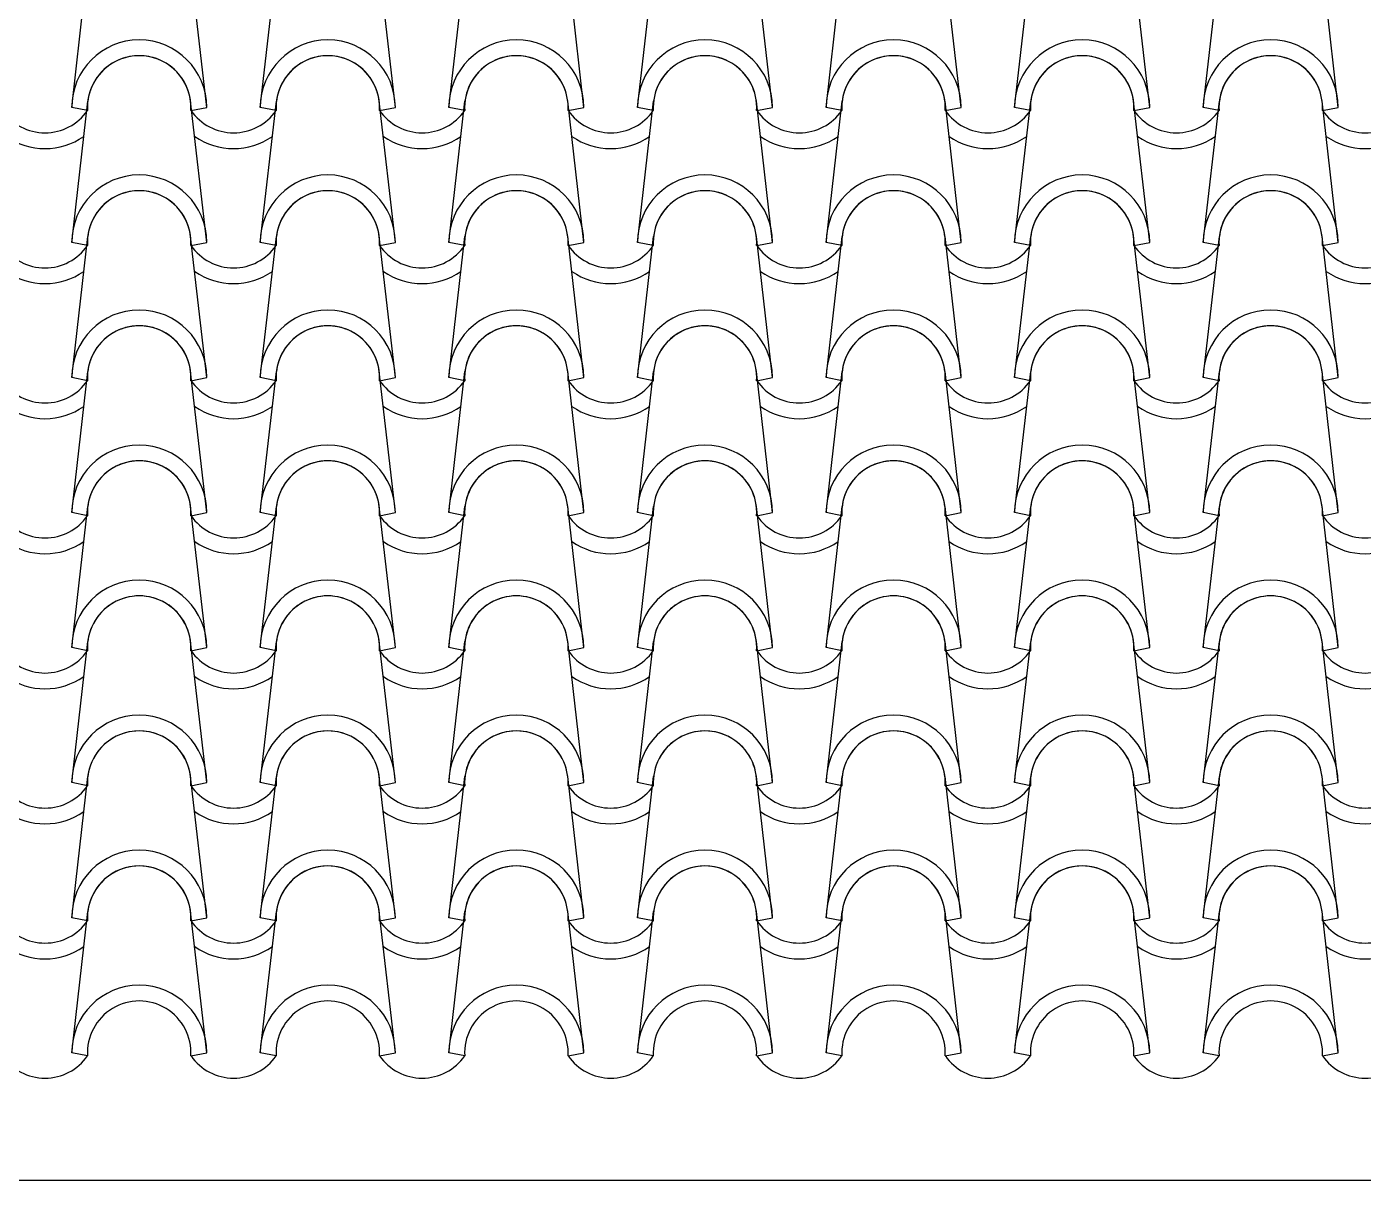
# Model space of a CAD drawing. Header units: millimetres. Extents: x -255 to 41745, y 236 to 29936.
# Drawn here: x 9536 to 10773, y 24931 to 25998 of the extents above; entities that cross this region are included whole.
import ezdxf

# ---------------------------------------------------------------- set-up
doc = ezdxf.new("R2010")
doc.units = ezdxf.units.MM
doc.layers.add('1', color=1, linetype='Continuous')
doc.layers.add('CALIDADES', color=7, linetype='Continuous')

msp = doc.modelspace()

# ---------------------------------------------------------------- linework, layer by layer
at = {"layer": '1'}
for p, q in [((9577.4, 25923.6), (9591.7, 26048.8)), ((9702.4, 25923.6), (9687.5, 26054.3)), ((9751.9, 25923.6), (9766.8, 26054.3)), ((9876.9, 25923.6), (9862, 26054.3)), ((9926.4, 25923.6), (9941.3, 26054.3)), ((10051.4, 25923.6), (10036.5, 26054.3)), ((10100.9, 25923.6), (10115.9, 26054.3)), ((10225.9, 25923.6), (10211, 26054.3)), ((10275.4, 25923.6), (10290.4, 26054.3)), ((10400.4, 25923.6), (10385.5, 26054.3)), ((10449.9, 25923.6), (10464.9, 26054.3)), ((10574.9, 25923.6), (10560, 26054.3)), ((10624.4, 25923.6), (10639.4, 26054.3)), ((10749.4, 25923.6), (10734.5, 26054.3)), ((9577.4, 25798.6), (9592.3, 25929.3)), ((9592.1, 25920.7), (9577.4, 25923.6)), ((9592.1, 25920.7), (9577.4, 25923.6)), ((9702.4, 25798.6), (9687.5, 25929.3)), ((9687.7, 25920.7), (9702.4, 25923.6)), ((9687.7, 25920.7), (9702.4, 25923.6)), ((9751.9, 25798.6), (9766.8, 25929.3)), ((9766.6, 25920.7), (9751.9, 25923.6)), ((9766.6, 25920.7), (9751.9, 25923.6)), ((9876.9, 25798.6), (9862, 25929.3)), ((9862.2, 25920.7), (9876.9, 25923.6)), ((9862.2, 25920.7), (9876.9, 25923.6)), ((9926.4, 25798.6), (9941.3, 25929.3)), ((9941.1, 25920.7), (9926.4, 25923.6)), ((9941.1, 25920.7), (9926.4, 25923.6)), ((10051.4, 25798.6), (10036.5, 25929.3)), ((10036.7, 25920.7), (10051.4, 25923.6)), ((10036.7, 25920.7), (10051.4, 25923.6)), ((10100.9, 25798.6), (10115.9, 25929.3)), ((10115.6, 25920.7), (10100.9, 25923.6)), ((10115.6, 25920.7), (10100.9, 25923.6)), ((10225.9, 25798.6), (10211, 25929.3)), ((10211.3, 25920.7), (10225.9, 25923.6)), ((10211.3, 25920.7), (10225.9, 25923.6)), ((10275.4, 25798.6), (10290.4, 25929.3)), ((10290.1, 25920.7), (10275.4, 25923.6)), ((10290.1, 25920.7), (10275.4, 25923.6)), ((10400.4, 25798.6), (10385.5, 25929.3)), ((10385.8, 25920.7), (10400.4, 25923.6)), ((10385.8, 25920.7), (10400.4, 25923.6)), ((10449.9, 25798.6), (10464.9, 25929.3)), ((10464.6, 25920.7), (10449.9, 25923.6)), ((10464.6, 25920.7), (10449.9, 25923.6)), ((10574.9, 25798.6), (10560, 25929.3)), ((10560.3, 25920.7), (10574.9, 25923.6)), ((10560.3, 25920.7), (10574.9, 25923.6)), ((10624.4, 25798.6), (10639.4, 25929.3)), ((10639.1, 25920.7), (10624.4, 25923.6)), ((10639.1, 25920.7), (10624.4, 25923.6)), ((10749.4, 25798.6), (10734.5, 25929.3)), ((10734.8, 25920.7), (10749.4, 25923.6)), ((10734.8, 25920.7), (10749.4, 25923.6)), ((9577.4, 25673.6), (9592.3, 25804.3)), ((9592.1, 25795.7), (9577.4, 25798.6)), ((9592.1, 25795.7), (9577.4, 25798.6)), ((9702.4, 25673.6), (9687.5, 25804.3)), ((9687.7, 25795.7), (9702.4, 25798.6)), ((9687.7, 25795.7), (9702.4, 25798.6)), ((9751.9, 25673.6), (9766.8, 25804.3)), ((9766.6, 25795.7), (9751.9, 25798.6)), ((9766.6, 25795.7), (9751.9, 25798.6)), ((9876.9, 25673.6), (9862, 25804.3)), ((9862.2, 25795.7), (9876.9, 25798.6)), ((9862.2, 25795.7), (9876.9, 25798.6)), ((9926.4, 25673.6), (9941.3, 25804.3)), ((9941.1, 25795.7), (9926.4, 25798.6)), ((9941.1, 25795.7), (9926.4, 25798.6)), ((10051.4, 25673.6), (10036.5, 25804.3)), ((10036.7, 25795.7), (10051.4, 25798.6)), ((10036.7, 25795.7), (10051.4, 25798.6)), ((10100.9, 25673.6), (10115.9, 25804.3)), ((10115.6, 25795.7), (10100.9, 25798.6)), ((10115.6, 25795.7), (10100.9, 25798.6)), ((10225.9, 25673.6), (10211, 25804.3)), ((10211.3, 25795.7), (10225.9, 25798.6)), ((10211.3, 25795.7), (10225.9, 25798.6)), ((10275.4, 25673.6), (10290.4, 25804.3)), ((10290.1, 25795.7), (10275.4, 25798.6)), ((10290.1, 25795.7), (10275.4, 25798.6)), ((10400.4, 25673.6), (10385.5, 25804.3)), ((10385.8, 25795.7), (10400.4, 25798.6)), ((10385.8, 25795.7), (10400.4, 25798.6)), ((10449.9, 25673.6), (10464.9, 25804.3)), ((10464.6, 25795.7), (10449.9, 25798.6)), ((10464.6, 25795.7), (10449.9, 25798.6)), ((10574.9, 25673.6), (10560, 25804.3)), ((10560.3, 25795.7), (10574.9, 25798.6)), ((10560.3, 25795.7), (10574.9, 25798.6)), ((10624.4, 25673.6), (10639.4, 25804.3)), ((10639.1, 25795.7), (10624.4, 25798.6)), ((10639.1, 25795.7), (10624.4, 25798.6)), ((10749.4, 25673.6), (10734.5, 25804.3)), ((10734.8, 25795.7), (10749.4, 25798.6)), ((10734.8, 25795.7), (10749.4, 25798.6)), ((9577.4, 25548.6), (9592.3, 25679.3)), ((9702.4, 25548.6), (9687.5, 25679.3)), ((9751.9, 25548.6), (9766.8, 25679.3)), ((9876.9, 25548.6), (9862, 25679.3)), ((9926.4, 25548.6), (9941.3, 25679.3)), ((10051.4, 25548.6), (10036.5, 25679.3)), ((10100.9, 25548.6), (10115.9, 25679.3)), ((10225.9, 25548.6), (10211, 25679.3)), ((10275.4, 25548.6), (10290.4, 25679.3)), ((10400.4, 25548.6), (10385.5, 25679.3)), ((10449.9, 25548.6), (10464.9, 25679.3)), ((10574.9, 25548.6), (10560, 25679.3)), ((10624.4, 25548.6), (10639.4, 25679.3)), ((10749.4, 25548.6), (10734.5, 25679.3)), ((9592.1, 25670.7), (9577.4, 25673.6)), ((9592.1, 25670.7), (9577.4, 25673.6)), ((9687.7, 25670.7), (9702.4, 25673.6)), ((9687.7, 25670.7), (9702.4, 25673.6)), ((9766.6, 25670.7), (9751.9, 25673.6)), ((9766.6, 25670.7), (9751.9, 25673.6)), ((9862.2, 25670.7), (9876.9, 25673.6)), ((9862.2, 25670.7), (9876.9, 25673.6)), ((9941.1, 25670.7), (9926.4, 25673.6)), ((9941.1, 25670.7), (9926.4, 25673.6)), ((10036.7, 25670.7), (10051.4, 25673.6)), ((10036.7, 25670.7), (10051.4, 25673.6)), ((10115.6, 25670.7), (10100.9, 25673.6)), ((10115.6, 25670.7), (10100.9, 25673.6)), ((10211.3, 25670.7), (10225.9, 25673.6)), ((10211.3, 25670.7), (10225.9, 25673.6)), ((10290.1, 25670.7), (10275.4, 25673.6)), ((10290.1, 25670.7), (10275.4, 25673.6)), ((10385.8, 25670.7), (10400.4, 25673.6)), ((10385.8, 25670.7), (10400.4, 25673.6)), ((10464.6, 25670.7), (10449.9, 25673.6)), ((10464.6, 25670.7), (10449.9, 25673.6)), ((10560.3, 25670.7), (10574.9, 25673.6)), ((10560.3, 25670.7), (10574.9, 25673.6)), ((10639.1, 25670.7), (10624.4, 25673.6)), ((10639.1, 25670.7), (10624.4, 25673.6)), ((10734.8, 25670.7), (10749.4, 25673.6)), ((10734.8, 25670.7), (10749.4, 25673.6)), ((9577.4, 25423.6), (9592.3, 25554.3)), ((9702.4, 25423.6), (9687.5, 25554.3)), ((9751.9, 25423.6), (9766.8, 25554.3)), ((9876.9, 25423.6), (9862, 25554.3)), ((9926.4, 25423.6), (9941.3, 25554.3)), ((10051.4, 25423.6), (10036.5, 25554.3)), ((10100.9, 25423.6), (10115.9, 25554.3)), ((10225.9, 25423.6), (10211, 25554.3)), ((10275.4, 25423.6), (10290.4, 25554.3)), ((10400.4, 25423.6), (10385.5, 25554.3)), ((10449.9, 25423.6), (10464.9, 25554.3)), ((10574.9, 25423.6), (10560, 25554.3)), ((10624.4, 25423.6), (10639.4, 25554.3)), ((10749.4, 25423.6), (10734.5, 25554.3)), ((9592.1, 25545.7), (9577.4, 25548.6)), ((9592.1, 25545.7), (9577.4, 25548.6)), ((9687.7, 25545.7), (9702.4, 25548.6)), ((9687.7, 25545.7), (9702.4, 25548.6)), ((9766.6, 25545.7), (9751.9, 25548.6)), ((9766.6, 25545.7), (9751.9, 25548.6)), ((9862.2, 25545.7), (9876.9, 25548.6)), ((9862.2, 25545.7), (9876.9, 25548.6)), ((9941.1, 25545.7), (9926.4, 25548.6)), ((9941.1, 25545.7), (9926.4, 25548.6)), ((10036.7, 25545.7), (10051.4, 25548.6)), ((10036.7, 25545.7), (10051.4, 25548.6)), ((10115.6, 25545.7), (10100.9, 25548.6)), ((10115.6, 25545.7), (10100.9, 25548.6)), ((10211.3, 25545.7), (10225.9, 25548.6)), ((10211.3, 25545.7), (10225.9, 25548.6)), ((10290.1, 25545.7), (10275.4, 25548.6)), ((10290.1, 25545.7), (10275.4, 25548.6)), ((10385.8, 25545.7), (10400.4, 25548.6)), ((10385.8, 25545.7), (10400.4, 25548.6)), ((10464.6, 25545.7), (10449.9, 25548.6)), ((10464.6, 25545.7), (10449.9, 25548.6)), ((10560.3, 25545.7), (10574.9, 25548.6)), ((10560.3, 25545.7), (10574.9, 25548.6)), ((10639.1, 25545.7), (10624.4, 25548.6)), ((10639.1, 25545.7), (10624.4, 25548.6)), ((10734.8, 25545.7), (10749.4, 25548.6)), ((10734.8, 25545.7), (10749.4, 25548.6)), ((9577.4, 25298.6), (9592.3, 25429.3)), ((9702.4, 25298.6), (9687.5, 25429.3)), ((9751.9, 25298.6), (9766.8, 25429.3)), ((9876.9, 25298.6), (9862, 25429.3)), ((9926.4, 25298.6), (9941.3, 25429.3)), ((10051.4, 25298.6), (10036.5, 25429.3)), ((10100.9, 25298.6), (10115.9, 25429.3)), ((10225.9, 25298.6), (10211, 25429.3)), ((10275.4, 25298.6), (10290.4, 25429.3)), ((10400.4, 25298.6), (10385.5, 25429.3)), ((10449.9, 25298.6), (10464.9, 25429.3)), ((10574.9, 25298.6), (10560, 25429.3)), ((10624.4, 25298.6), (10639.4, 25429.3)), ((10749.4, 25298.6), (10734.5, 25429.3)), ((9592.1, 25420.7), (9577.4, 25423.6)), ((9592.1, 25420.7), (9577.4, 25423.6)), ((9687.7, 25420.7), (9702.4, 25423.6)), ((9687.7, 25420.7), (9702.4, 25423.6)), ((9766.6, 25420.7), (9751.9, 25423.6)), ((9766.6, 25420.7), (9751.9, 25423.6)), ((9862.2, 25420.7), (9876.9, 25423.6)), ((9862.2, 25420.7), (9876.9, 25423.6)), ((9941.1, 25420.7), (9926.4, 25423.6)), ((9941.1, 25420.7), (9926.4, 25423.6)), ((10036.7, 25420.7), (10051.4, 25423.6)), ((10036.7, 25420.7), (10051.4, 25423.6)), ((10115.6, 25420.7), (10100.9, 25423.6)), ((10115.6, 25420.7), (10100.9, 25423.6)), ((10211.3, 25420.7), (10225.9, 25423.6)), ((10211.3, 25420.7), (10225.9, 25423.6)), ((10290.1, 25420.7), (10275.4, 25423.6)), ((10290.1, 25420.7), (10275.4, 25423.6)), ((10385.8, 25420.7), (10400.4, 25423.6)), ((10385.8, 25420.7), (10400.4, 25423.6)), ((10464.6, 25420.7), (10449.9, 25423.6)), ((10464.6, 25420.7), (10449.9, 25423.6)), ((10560.3, 25420.7), (10574.9, 25423.6)), ((10560.3, 25420.7), (10574.9, 25423.6)), ((10639.1, 25420.7), (10624.4, 25423.6)), ((10639.1, 25420.7), (10624.4, 25423.6)), ((10734.8, 25420.7), (10749.4, 25423.6)), ((10734.8, 25420.7), (10749.4, 25423.6)), ((9577.4, 25173.6), (9592.3, 25304.3)), ((9702.4, 25173.6), (9687.5, 25304.3)), ((9751.9, 25173.6), (9766.8, 25304.3)), ((9876.9, 25173.6), (9862, 25304.3)), ((9926.4, 25173.6), (9941.3, 25304.3)), ((10051.4, 25173.6), (10036.5, 25304.3)), ((10100.9, 25173.6), (10115.9, 25304.3)), ((10225.9, 25173.6), (10211, 25304.3)), ((10275.4, 25173.6), (10290.4, 25304.3)), ((10400.4, 25173.6), (10385.5, 25304.3)), ((10449.9, 25173.6), (10464.9, 25304.3)), ((10574.9, 25173.6), (10560, 25304.3)), ((10624.4, 25173.6), (10639.4, 25304.3)), ((10749.4, 25173.6), (10734.5, 25304.3)), ((9592.1, 25295.7), (9577.4, 25298.6)), ((9592.1, 25295.7), (9577.4, 25298.6)), ((9687.7, 25295.7), (9702.4, 25298.6)), ((9687.7, 25295.7), (9702.4, 25298.6)), ((9766.6, 25295.7), (9751.9, 25298.6)), ((9766.6, 25295.7), (9751.9, 25298.6)), ((9862.2, 25295.7), (9876.9, 25298.6)), ((9862.2, 25295.7), (9876.9, 25298.6)), ((9941.1, 25295.7), (9926.4, 25298.6)), ((9941.1, 25295.7), (9926.4, 25298.6)), ((10036.7, 25295.7), (10051.4, 25298.6)), ((10036.7, 25295.7), (10051.4, 25298.6)), ((10115.6, 25295.7), (10100.9, 25298.6)), ((10115.6, 25295.7), (10100.9, 25298.6)), ((10211.3, 25295.7), (10225.9, 25298.6)), ((10211.3, 25295.7), (10225.9, 25298.6)), ((10290.1, 25295.7), (10275.4, 25298.6)), ((10290.1, 25295.7), (10275.4, 25298.6)), ((10385.8, 25295.7), (10400.4, 25298.6)), ((10385.8, 25295.7), (10400.4, 25298.6)), ((10464.6, 25295.7), (10449.9, 25298.6)), ((10464.6, 25295.7), (10449.9, 25298.6)), ((10560.3, 25295.7), (10574.9, 25298.6)), ((10560.3, 25295.7), (10574.9, 25298.6)), ((10639.1, 25295.7), (10624.4, 25298.6)), ((10639.1, 25295.7), (10624.4, 25298.6)), ((10734.8, 25295.7), (10749.4, 25298.6)), ((10734.8, 25295.7), (10749.4, 25298.6)), ((9577.4, 25048.6), (9592.3, 25179.3)), ((9702.4, 25048.6), (9687.5, 25179.3)), ((9751.9, 25048.6), (9766.8, 25179.3)), ((9876.9, 25048.6), (9862, 25179.3)), ((9926.4, 25048.6), (9941.3, 25179.3)), ((10051.4, 25048.6), (10036.5, 25179.3)), ((10100.9, 25048.6), (10115.9, 25179.3)), ((10225.9, 25048.6), (10211, 25179.3)), ((10275.4, 25048.6), (10290.4, 25179.3)), ((10400.4, 25048.6), (10385.5, 25179.3)), ((10449.9, 25048.6), (10464.9, 25179.3)), ((10574.9, 25048.6), (10560, 25179.3)), ((10624.4, 25048.6), (10639.4, 25179.3)), ((10749.4, 25048.6), (10734.5, 25179.3)), ((9592.1, 25170.7), (9577.4, 25173.6)), ((9592.1, 25170.7), (9577.4, 25173.6)), ((9687.7, 25170.7), (9702.4, 25173.6)), ((9687.7, 25170.7), (9702.4, 25173.6)), ((9766.6, 25170.7), (9751.9, 25173.6)), ((9766.6, 25170.7), (9751.9, 25173.6)), ((9862.2, 25170.7), (9876.9, 25173.6)), ((9862.2, 25170.7), (9876.9, 25173.6)), ((9941.1, 25170.7), (9926.4, 25173.6)), ((9941.1, 25170.7), (9926.4, 25173.6)), ((10036.7, 25170.7), (10051.4, 25173.6)), ((10036.7, 25170.7), (10051.4, 25173.6)), ((10115.6, 25170.7), (10100.9, 25173.6)), ((10115.6, 25170.7), (10100.9, 25173.6)), ((10211.3, 25170.7), (10225.9, 25173.6)), ((10211.3, 25170.7), (10225.9, 25173.6)), ((10290.1, 25170.7), (10275.4, 25173.6)), ((10290.1, 25170.7), (10275.4, 25173.6)), ((10385.8, 25170.7), (10400.4, 25173.6)), ((10385.8, 25170.7), (10400.4, 25173.6)), ((10464.6, 25170.7), (10449.9, 25173.6)), ((10464.6, 25170.7), (10449.9, 25173.6)), ((10560.3, 25170.7), (10574.9, 25173.6)), ((10560.3, 25170.7), (10574.9, 25173.6)), ((10639.1, 25170.7), (10624.4, 25173.6)), ((10639.1, 25170.7), (10624.4, 25173.6)), ((10734.8, 25170.7), (10749.4, 25173.6)), ((10734.8, 25170.7), (10749.4, 25173.6)), ((9592.1, 25045.7), (9577.4, 25048.6)), ((9687.7, 25045.7), (9702.4, 25048.6)), ((9766.6, 25045.7), (9751.9, 25048.6)), ((9862.2, 25045.7), (9876.9, 25048.6)), ((9941.1, 25045.7), (9926.4, 25048.6)), ((10036.7, 25045.7), (10051.4, 25048.6)), ((10115.6, 25045.7), (10100.9, 25048.6)), ((10211.3, 25045.7), (10225.9, 25048.6)), ((10290.1, 25045.7), (10275.4, 25048.6)), ((10385.8, 25045.7), (10400.4, 25048.6)), ((10464.6, 25045.7), (10449.9, 25048.6)), ((10560.3, 25045.7), (10574.9, 25048.6)), ((10639.1, 25045.7), (10624.4, 25048.6)), ((10734.8, 25045.7), (10749.4, 25048.6))]:
    msp.add_line(p, q, dxfattribs=at)
for centre, radius, start, end in [((9639.9, 25923.6), 62.5, 0, 180), ((9639.9, 25923.6), 62.5, 0, 180), ((9814.4, 25923.6), 62.5, 0, 180), ((9814.4, 25923.6), 62.5, 0, 180), ((9988.9, 25923.6), 62.5, 0, 180), ((9988.9, 25923.6), 62.5, 0, 180), ((10163.4, 25923.6), 62.5, 0, 180), ((10163.4, 25923.6), 62.5, 0, 180), ((10337.9, 25923.6), 62.5, 0, 180), ((10337.9, 25923.6), 62.5, 0, 180), ((10512.4, 25923.6), 62.5, 0, 180), ((10512.4, 25923.6), 62.5, 0, 180), ((10686.9, 25923.6), 62.5, 0, 180), ((10686.9, 25923.6), 62.5, 0, 180), ((9639.9, 25923.6), 47.9, 356.4887, 183.5113), ((9639.9, 25923.6), 47.9, 356.4887, 183.5113), ((9639.9, 25923.6), 47.9, 6.838, 173.162), ((9814.4, 25923.6), 47.9, 356.4887, 183.5113), ((9814.4, 25923.6), 47.9, 356.4887, 183.5113), ((9814.4, 25923.6), 47.9, 6.838, 173.162), ((9988.9, 25923.6), 47.9, 356.4887, 183.5113), ((9988.9, 25923.6), 47.9, 356.4887, 183.5113), ((9988.9, 25923.6), 47.9, 6.838, 173.162), ((10163.4, 25923.6), 47.9, 356.4887, 183.5113), ((10163.4, 25923.6), 47.9, 356.4887, 183.5113), ((10163.4, 25923.6), 47.9, 6.838, 173.162), ((10337.9, 25923.6), 47.9, 356.4887, 183.5113), ((10337.9, 25923.6), 47.9, 356.4887, 183.5113), ((10337.9, 25923.6), 47.9, 6.838, 173.162), ((10512.4, 25923.6), 47.9, 356.4887, 183.5113), ((10512.4, 25923.6), 47.9, 356.4887, 183.5113), ((10512.4, 25923.6), 47.9, 6.838, 173.162), ((10686.9, 25923.6), 47.9, 356.4887, 183.5113), ((10686.9, 25923.6), 47.9, 356.4887, 183.5113), ((10686.9, 25923.6), 47.9, 6.838, 173.162), ((9552.7, 25948), 47.9, 214.756, 325.244), ((9552.7, 25948), 47.9, 214.756, 325.244), ((9727.2, 25948), 47.9, 214.756, 325.244), ((9727.2, 25948), 47.9, 214.756, 325.244), ((9901.7, 25948), 47.9, 214.756, 325.244), ((9901.7, 25948), 47.9, 214.756, 325.244), ((10076.2, 25948), 47.9, 214.756, 325.244), ((10076.2, 25948), 47.9, 214.756, 325.244), ((10250.7, 25948), 47.9, 214.756, 325.244), ((10250.7, 25948), 47.9, 214.756, 325.244), ((10425.2, 25948), 47.9, 214.756, 325.244), ((10425.2, 25948), 47.9, 214.756, 325.244), ((10599.7, 25948), 47.9, 214.756, 325.244), ((10599.7, 25948), 47.9, 214.756, 325.244), ((10774.2, 25948), 47.9, 214.756, 325.244), ((10774.2, 25948), 47.9, 214.756, 325.244), ((9552.7, 25948), 62.5, 234.9308, 305.0692), ((9727.2, 25948), 62.5, 234.9308, 305.0692), ((9901.7, 25948), 62.5, 234.9308, 305.0692), ((10076.2, 25948), 62.5, 234.9308, 305.0692), ((10250.7, 25948), 62.5, 234.9308, 305.0692), ((10425.2, 25948), 62.5, 234.9308, 305.0692), ((10599.7, 25948), 62.5, 234.9308, 305.0692), ((10774.2, 25948), 62.5, 234.9308, 305.0692), ((9639.9, 25798.6), 62.5, 0, 180), ((9639.9, 25798.6), 62.5, 0, 180), ((9814.4, 25798.6), 62.5, 0, 180), ((9814.4, 25798.6), 62.5, 0, 180), ((9988.9, 25798.6), 62.5, 0, 180), ((9988.9, 25798.6), 62.5, 0, 180), ((10163.4, 25798.6), 62.5, 0, 180), ((10163.4, 25798.6), 62.5, 0, 180), ((10337.9, 25798.6), 62.5, 0, 180), ((10337.9, 25798.6), 62.5, 0, 180), ((10512.4, 25798.6), 62.5, 0, 180), ((10512.4, 25798.6), 62.5, 0, 180), ((10686.9, 25798.6), 62.5, 0, 180), ((10686.9, 25798.6), 62.5, 0, 180), ((9639.9, 25798.6), 47.9, 356.4887, 183.5113), ((9639.9, 25798.6), 47.9, 356.4887, 183.5113), ((9639.9, 25798.6), 47.9, 6.838, 173.162), ((9814.4, 25798.6), 47.9, 356.4887, 183.5113), ((9814.4, 25798.6), 47.9, 356.4887, 183.5113), ((9814.4, 25798.6), 47.9, 6.838, 173.162), ((9988.9, 25798.6), 47.9, 356.4887, 183.5113), ((9988.9, 25798.6), 47.9, 356.4887, 183.5113), ((9988.9, 25798.6), 47.9, 6.838, 173.162), ((10163.4, 25798.6), 47.9, 356.4887, 183.5113), ((10163.4, 25798.6), 47.9, 356.4887, 183.5113), ((10163.4, 25798.6), 47.9, 6.838, 173.162), ((10337.9, 25798.6), 47.9, 356.4887, 183.5113), ((10337.9, 25798.6), 47.9, 356.4887, 183.5113), ((10337.9, 25798.6), 47.9, 6.838, 173.162), ((10512.4, 25798.6), 47.9, 356.4887, 183.5113), ((10512.4, 25798.6), 47.9, 356.4887, 183.5113), ((10512.4, 25798.6), 47.9, 6.838, 173.162), ((10686.9, 25798.6), 47.9, 356.4887, 183.5113), ((10686.9, 25798.6), 47.9, 356.4887, 183.5113), ((10686.9, 25798.6), 47.9, 6.838, 173.162), ((9552.7, 25823), 47.9, 214.756, 325.244), ((9552.7, 25823), 47.9, 214.756, 325.244), ((9727.2, 25823), 47.9, 214.756, 325.244), ((9727.2, 25823), 47.9, 214.756, 325.244), ((9901.7, 25823), 47.9, 214.756, 325.244), ((9901.7, 25823), 47.9, 214.756, 325.244), ((10076.2, 25823), 47.9, 214.756, 325.244), ((10076.2, 25823), 47.9, 214.756, 325.244), ((10250.7, 25823), 47.9, 214.756, 325.244), ((10250.7, 25823), 47.9, 214.756, 325.244), ((10425.2, 25823), 47.9, 214.756, 325.244), ((10425.2, 25823), 47.9, 214.756, 325.244), ((10599.7, 25823), 47.9, 214.756, 325.244), ((10599.7, 25823), 47.9, 214.756, 325.244), ((10774.2, 25823), 47.9, 214.756, 325.244), ((10774.2, 25823), 47.9, 214.756, 325.244), ((9552.7, 25823), 62.5, 234.9308, 305.0692), ((9727.2, 25823), 62.5, 234.9308, 305.0692), ((9901.7, 25823), 62.5, 234.9308, 305.0692), ((10076.2, 25823), 62.5, 234.9308, 305.0692), ((10250.7, 25823), 62.5, 234.9308, 305.0692), ((10425.2, 25823), 62.5, 234.9308, 305.0692), ((10599.7, 25823), 62.5, 234.9308, 305.0692), ((10774.2, 25823), 62.5, 234.9308, 305.0692), ((9639.9, 25673.6), 62.5, 0, 180), ((9639.9, 25673.6), 62.5, 0, 180), ((9814.4, 25673.6), 62.5, 0, 180), ((9814.4, 25673.6), 62.5, 0, 180), ((9988.9, 25673.6), 62.5, 0, 180), ((9988.9, 25673.6), 62.5, 0, 180), ((10163.4, 25673.6), 62.5, 0, 180), ((10163.4, 25673.6), 62.5, 0, 180), ((10337.9, 25673.6), 62.5, 0, 180), ((10337.9, 25673.6), 62.5, 0, 180), ((10512.4, 25673.6), 62.5, 0, 180), ((10512.4, 25673.6), 62.5, 0, 180), ((10686.9, 25673.6), 62.5, 0, 180), ((10686.9, 25673.6), 62.5, 0, 180), ((9639.9, 25673.6), 47.9, 356.4887, 183.5113), ((9639.9, 25673.6), 47.9, 356.4887, 183.5113), ((9639.9, 25673.6), 47.9, 6.838, 173.162), ((9814.4, 25673.6), 47.9, 356.4887, 183.5113), ((9814.4, 25673.6), 47.9, 356.4887, 183.5113), ((9814.4, 25673.6), 47.9, 6.838, 173.162), ((9988.9, 25673.6), 47.9, 356.4887, 183.5113), ((9988.9, 25673.6), 47.9, 356.4887, 183.5113), ((9988.9, 25673.6), 47.9, 6.838, 173.162), ((10163.4, 25673.6), 47.9, 356.4887, 183.5113), ((10163.4, 25673.6), 47.9, 356.4887, 183.5113), ((10163.4, 25673.6), 47.9, 6.838, 173.162), ((10337.9, 25673.6), 47.9, 356.4887, 183.5113), ((10337.9, 25673.6), 47.9, 356.4887, 183.5113), ((10337.9, 25673.6), 47.9, 6.838, 173.162), ((10512.4, 25673.6), 47.9, 356.4887, 183.5113), ((10512.4, 25673.6), 47.9, 356.4887, 183.5113), ((10512.4, 25673.6), 47.9, 6.838, 173.162), ((10686.9, 25673.6), 47.9, 356.4887, 183.5113), ((10686.9, 25673.6), 47.9, 356.4887, 183.5113), ((10686.9, 25673.6), 47.9, 6.838, 173.162), ((9552.7, 25698), 47.9, 214.756, 325.244), ((9552.7, 25698), 47.9, 214.756, 325.244), ((9727.2, 25698), 47.9, 214.756, 325.244), ((9727.2, 25698), 47.9, 214.756, 325.244), ((9901.7, 25698), 47.9, 214.756, 325.244), ((9901.7, 25698), 47.9, 214.756, 325.244), ((10076.2, 25698), 47.9, 214.756, 325.244), ((10076.2, 25698), 47.9, 214.756, 325.244), ((10250.7, 25698), 47.9, 214.756, 325.244), ((10250.7, 25698), 47.9, 214.756, 325.244), ((10425.2, 25698), 47.9, 214.756, 325.244), ((10425.2, 25698), 47.9, 214.756, 325.244), ((10599.7, 25698), 47.9, 214.756, 325.244), ((10599.7, 25698), 47.9, 214.756, 325.244), ((10774.2, 25698), 47.9, 214.756, 325.244), ((10774.2, 25698), 47.9, 214.756, 325.244), ((9552.7, 25698), 62.5, 234.9308, 305.0692), ((9727.2, 25698), 62.5, 234.9308, 305.0692), ((9901.7, 25698), 62.5, 234.9308, 305.0692), ((10076.2, 25698), 62.5, 234.9308, 305.0692), ((10250.7, 25698), 62.5, 234.9308, 305.0692), ((10425.2, 25698), 62.5, 234.9308, 305.0692), ((10599.7, 25698), 62.5, 234.9308, 305.0692), ((10774.2, 25698), 62.5, 234.9308, 305.0692), ((9639.9, 25548.6), 62.5, 0, 180), ((9639.9, 25548.6), 62.5, 0, 180), ((9814.4, 25548.6), 62.5, 0, 180), ((9814.4, 25548.6), 62.5, 0, 180), ((9988.9, 25548.6), 62.5, 0, 180), ((9988.9, 25548.6), 62.5, 0, 180), ((10163.4, 25548.6), 62.5, 0, 180), ((10163.4, 25548.6), 62.5, 0, 180), ((10337.9, 25548.6), 62.5, 0, 180), ((10337.9, 25548.6), 62.5, 0, 180), ((10512.4, 25548.6), 62.5, 0, 180), ((10512.4, 25548.6), 62.5, 0, 180), ((10686.9, 25548.6), 62.5, 0, 180), ((10686.9, 25548.6), 62.5, 0, 180), ((9639.9, 25548.6), 47.9, 356.4887, 183.5113), ((9639.9, 25548.6), 47.9, 356.4887, 183.5113), ((9639.9, 25548.6), 47.9, 6.838, 173.162), ((9814.4, 25548.6), 47.9, 356.4887, 183.5113), ((9814.4, 25548.6), 47.9, 356.4887, 183.5113), ((9814.4, 25548.6), 47.9, 6.838, 173.162), ((9988.9, 25548.6), 47.9, 356.4887, 183.5113), ((9988.9, 25548.6), 47.9, 356.4887, 183.5113), ((9988.9, 25548.6), 47.9, 6.838, 173.162), ((10163.4, 25548.6), 47.9, 356.4887, 183.5113), ((10163.4, 25548.6), 47.9, 356.4887, 183.5113), ((10163.4, 25548.6), 47.9, 6.838, 173.162), ((10337.9, 25548.6), 47.9, 356.4887, 183.5113), ((10337.9, 25548.6), 47.9, 356.4887, 183.5113), ((10337.9, 25548.6), 47.9, 6.838, 173.162), ((10512.4, 25548.6), 47.9, 356.4887, 183.5113), ((10512.4, 25548.6), 47.9, 356.4887, 183.5113), ((10512.4, 25548.6), 47.9, 6.838, 173.162), ((10686.9, 25548.6), 47.9, 356.4887, 183.5113), ((10686.9, 25548.6), 47.9, 356.4887, 183.5113), ((10686.9, 25548.6), 47.9, 6.838, 173.162), ((9552.7, 25573), 47.9, 214.756, 325.244), ((9552.7, 25573), 47.9, 214.756, 325.244), ((9727.2, 25573), 47.9, 214.756, 325.244), ((9727.2, 25573), 47.9, 214.756, 325.244), ((9901.7, 25573), 47.9, 214.756, 325.244), ((9901.7, 25573), 47.9, 214.756, 325.244), ((10076.2, 25573), 47.9, 214.756, 325.244), ((10076.2, 25573), 47.9, 214.756, 325.244), ((10250.7, 25573), 47.9, 214.756, 325.244), ((10250.7, 25573), 47.9, 214.756, 325.244), ((10425.2, 25573), 47.9, 214.756, 325.244), ((10425.2, 25573), 47.9, 214.756, 325.244), ((10599.7, 25573), 47.9, 214.756, 325.244), ((10599.7, 25573), 47.9, 214.756, 325.244), ((10774.2, 25573), 47.9, 214.756, 325.244), ((10774.2, 25573), 47.9, 214.756, 325.244), ((9552.7, 25573), 62.5, 234.9308, 305.0692), ((9727.2, 25573), 62.5, 234.9308, 305.0692), ((9901.7, 25573), 62.5, 234.9308, 305.0692), ((10076.2, 25573), 62.5, 234.9308, 305.0692), ((10250.7, 25573), 62.5, 234.9308, 305.0692), ((10425.2, 25573), 62.5, 234.9308, 305.0692), ((10599.7, 25573), 62.5, 234.9308, 305.0692), ((10774.2, 25573), 62.5, 234.9308, 305.0692), ((9639.9, 25423.6), 62.5, 0, 180), ((9639.9, 25423.6), 62.5, 0, 180), ((9814.4, 25423.6), 62.5, 0, 180), ((9814.4, 25423.6), 62.5, 0, 180), ((9988.9, 25423.6), 62.5, 0, 180), ((9988.9, 25423.6), 62.5, 0, 180), ((10163.4, 25423.6), 62.5, 0, 180), ((10163.4, 25423.6), 62.5, 0, 180), ((10337.9, 25423.6), 62.5, 0, 180), ((10337.9, 25423.6), 62.5, 0, 180), ((10512.4, 25423.6), 62.5, 0, 180), ((10512.4, 25423.6), 62.5, 0, 180), ((10686.9, 25423.6), 62.5, 0, 180), ((10686.9, 25423.6), 62.5, 0, 180), ((9639.9, 25423.6), 47.9, 356.4887, 183.5113), ((9639.9, 25423.6), 47.9, 356.4887, 183.5113), ((9639.9, 25423.6), 47.9, 6.838, 173.162), ((9814.4, 25423.6), 47.9, 356.4887, 183.5113), ((9814.4, 25423.6), 47.9, 356.4887, 183.5113), ((9814.4, 25423.6), 47.9, 6.838, 173.162), ((9988.9, 25423.6), 47.9, 356.4887, 183.5113), ((9988.9, 25423.6), 47.9, 356.4887, 183.5113), ((9988.9, 25423.6), 47.9, 6.838, 173.162), ((10163.4, 25423.6), 47.9, 356.4887, 183.5113), ((10163.4, 25423.6), 47.9, 356.4887, 183.5113), ((10163.4, 25423.6), 47.9, 6.838, 173.162), ((10337.9, 25423.6), 47.9, 356.4887, 183.5113), ((10337.9, 25423.6), 47.9, 356.4887, 183.5113), ((10337.9, 25423.6), 47.9, 6.838, 173.162), ((10512.4, 25423.6), 47.9, 356.4887, 183.5113), ((10512.4, 25423.6), 47.9, 356.4887, 183.5113), ((10512.4, 25423.6), 47.9, 6.838, 173.162), ((10686.9, 25423.6), 47.9, 356.4887, 183.5113), ((10686.9, 25423.6), 47.9, 356.4887, 183.5113), ((10686.9, 25423.6), 47.9, 6.838, 173.162), ((9552.7, 25448), 47.9, 214.756, 325.244), ((9552.7, 25448), 47.9, 214.756, 325.244), ((9727.2, 25448), 47.9, 214.756, 325.244), ((9727.2, 25448), 47.9, 214.756, 325.244), ((9901.7, 25448), 47.9, 214.756, 325.244), ((9901.7, 25448), 47.9, 214.756, 325.244), ((10076.2, 25448), 47.9, 214.756, 325.244), ((10076.2, 25448), 47.9, 214.756, 325.244), ((10250.7, 25448), 47.9, 214.756, 325.244), ((10250.7, 25448), 47.9, 214.756, 325.244), ((10425.2, 25448), 47.9, 214.756, 325.244), ((10425.2, 25448), 47.9, 214.756, 325.244), ((10599.7, 25448), 47.9, 214.756, 325.244), ((10599.7, 25448), 47.9, 214.756, 325.244), ((10774.2, 25448), 47.9, 214.756, 325.244), ((10774.2, 25448), 47.9, 214.756, 325.244), ((9552.7, 25448), 62.5, 234.9308, 305.0692), ((9727.2, 25448), 62.5, 234.9308, 305.0692), ((9901.7, 25448), 62.5, 234.9308, 305.0692), ((10076.2, 25448), 62.5, 234.9308, 305.0692), ((10250.7, 25448), 62.5, 234.9308, 305.0692), ((10425.2, 25448), 62.5, 234.9308, 305.0692), ((10599.7, 25448), 62.5, 234.9308, 305.0692), ((10774.2, 25448), 62.5, 234.9308, 305.0692), ((9639.9, 25298.6), 62.5, 0, 180), ((9639.9, 25298.6), 62.5, 0, 180), ((9814.4, 25298.6), 62.5, 0, 180), ((9814.4, 25298.6), 62.5, 0, 180), ((9988.9, 25298.6), 62.5, 0, 180), ((9988.9, 25298.6), 62.5, 0, 180), ((10163.4, 25298.6), 62.5, 0, 180), ((10163.4, 25298.6), 62.5, 0, 180), ((10337.9, 25298.6), 62.5, 0, 180), ((10337.9, 25298.6), 62.5, 0, 180), ((10512.4, 25298.6), 62.5, 0, 180), ((10512.4, 25298.6), 62.5, 0, 180), ((10686.9, 25298.6), 62.5, 0, 180), ((10686.9, 25298.6), 62.5, 0, 180), ((9639.9, 25298.6), 47.9, 356.4887, 183.5113), ((9639.9, 25298.6), 47.9, 356.4887, 183.5113), ((9639.9, 25298.6), 47.9, 6.838, 173.162), ((9814.4, 25298.6), 47.9, 356.4887, 183.5113), ((9814.4, 25298.6), 47.9, 356.4887, 183.5113), ((9814.4, 25298.6), 47.9, 6.838, 173.162), ((9988.9, 25298.6), 47.9, 356.4887, 183.5113), ((9988.9, 25298.6), 47.9, 356.4887, 183.5113), ((9988.9, 25298.6), 47.9, 6.838, 173.162), ((10163.4, 25298.6), 47.9, 356.4887, 183.5113), ((10163.4, 25298.6), 47.9, 356.4887, 183.5113), ((10163.4, 25298.6), 47.9, 6.838, 173.162), ((10337.9, 25298.6), 47.9, 356.4887, 183.5113), ((10337.9, 25298.6), 47.9, 356.4887, 183.5113), ((10337.9, 25298.6), 47.9, 6.838, 173.162), ((10512.4, 25298.6), 47.9, 356.4887, 183.5113), ((10512.4, 25298.6), 47.9, 356.4887, 183.5113), ((10512.4, 25298.6), 47.9, 6.838, 173.162), ((10686.9, 25298.6), 47.9, 356.4887, 183.5113), ((10686.9, 25298.6), 47.9, 356.4887, 183.5113), ((10686.9, 25298.6), 47.9, 6.838, 173.162), ((9552.7, 25323), 47.9, 214.756, 325.244), ((9552.7, 25323), 47.9, 214.756, 325.244), ((9727.2, 25323), 47.9, 214.756, 325.244), ((9727.2, 25323), 47.9, 214.756, 325.244), ((9901.7, 25323), 47.9, 214.756, 325.244), ((9901.7, 25323), 47.9, 214.756, 325.244), ((10076.2, 25323), 47.9, 214.756, 325.244), ((10076.2, 25323), 47.9, 214.756, 325.244), ((10250.7, 25323), 47.9, 214.756, 325.244), ((10250.7, 25323), 47.9, 214.756, 325.244), ((10425.2, 25323), 47.9, 214.756, 325.244), ((10425.2, 25323), 47.9, 214.756, 325.244), ((10599.7, 25323), 47.9, 214.756, 325.244), ((10599.7, 25323), 47.9, 214.756, 325.244), ((10774.2, 25323), 47.9, 214.756, 325.244), ((10774.2, 25323), 47.9, 214.756, 325.244), ((9552.7, 25323), 62.5, 234.9308, 305.0692), ((9727.2, 25323), 62.5, 234.9308, 305.0692), ((9901.7, 25323), 62.5, 234.9308, 305.0692), ((10076.2, 25323), 62.5, 234.9308, 305.0692), ((10250.7, 25323), 62.5, 234.9308, 305.0692), ((10425.2, 25323), 62.5, 234.9308, 305.0692), ((10599.7, 25323), 62.5, 234.9308, 305.0692), ((10774.2, 25323), 62.5, 234.9308, 305.0692), ((9639.9, 25173.6), 62.5, 0, 180), ((9639.9, 25173.6), 62.5, 0, 180), ((9814.4, 25173.6), 62.5, 0, 180), ((9814.4, 25173.6), 62.5, 0, 180), ((9988.9, 25173.6), 62.5, 0, 180), ((9988.9, 25173.6), 62.5, 0, 180), ((10163.4, 25173.6), 62.5, 0, 180), ((10163.4, 25173.6), 62.5, 0, 180), ((10337.9, 25173.6), 62.5, 0, 180), ((10337.9, 25173.6), 62.5, 0, 180), ((10512.4, 25173.6), 62.5, 0, 180), ((10512.4, 25173.6), 62.5, 0, 180), ((10686.9, 25173.6), 62.5, 0, 180), ((10686.9, 25173.6), 62.5, 0, 180), ((9639.9, 25173.6), 47.9, 356.4887, 183.5113), ((9639.9, 25173.6), 47.9, 356.4887, 183.5113), ((9639.9, 25173.6), 47.9, 6.838, 173.162), ((9814.4, 25173.6), 47.9, 356.4887, 183.5113), ((9814.4, 25173.6), 47.9, 356.4887, 183.5113), ((9814.4, 25173.6), 47.9, 6.838, 173.162), ((9988.9, 25173.6), 47.9, 356.4887, 183.5113), ((9988.9, 25173.6), 47.9, 356.4887, 183.5113), ((9988.9, 25173.6), 47.9, 6.838, 173.162), ((10163.4, 25173.6), 47.9, 356.4887, 183.5113), ((10163.4, 25173.6), 47.9, 356.4887, 183.5113), ((10163.4, 25173.6), 47.9, 6.838, 173.162), ((10337.9, 25173.6), 47.9, 356.4887, 183.5113), ((10337.9, 25173.6), 47.9, 356.4887, 183.5113), ((10337.9, 25173.6), 47.9, 6.838, 173.162), ((10512.4, 25173.6), 47.9, 356.4887, 183.5113), ((10512.4, 25173.6), 47.9, 356.4887, 183.5113), ((10512.4, 25173.6), 47.9, 6.838, 173.162), ((10686.9, 25173.6), 47.9, 356.4887, 183.5113), ((10686.9, 25173.6), 47.9, 356.4887, 183.5113), ((10686.9, 25173.6), 47.9, 6.838, 173.162), ((9552.7, 25198), 47.9, 214.756, 325.244), ((9552.7, 25198), 47.9, 214.756, 325.244), ((9727.2, 25198), 47.9, 214.756, 325.244), ((9727.2, 25198), 47.9, 214.756, 325.244), ((9901.7, 25198), 47.9, 214.756, 325.244), ((9901.7, 25198), 47.9, 214.756, 325.244), ((10076.2, 25198), 47.9, 214.756, 325.244), ((10076.2, 25198), 47.9, 214.756, 325.244), ((10250.7, 25198), 47.9, 214.756, 325.244), ((10250.7, 25198), 47.9, 214.756, 325.244), ((10425.2, 25198), 47.9, 214.756, 325.244), ((10425.2, 25198), 47.9, 214.756, 325.244), ((10599.7, 25198), 47.9, 214.756, 325.244), ((10599.7, 25198), 47.9, 214.756, 325.244), ((10774.2, 25198), 47.9, 214.756, 325.244), ((10774.2, 25198), 47.9, 214.756, 325.244), ((9552.7, 25198), 62.5, 234.9308, 305.0692), ((9727.2, 25198), 62.5, 234.9308, 305.0692), ((9901.7, 25198), 62.5, 234.9308, 305.0692), ((10076.2, 25198), 62.5, 234.9308, 305.0692), ((10250.7, 25198), 62.5, 234.9308, 305.0692), ((10425.2, 25198), 62.5, 234.9308, 305.0692), ((10599.7, 25198), 62.5, 234.9308, 305.0692), ((10774.2, 25198), 62.5, 234.9308, 305.0692), ((9639.9, 25048.6), 62.5, 0, 180), ((9814.4, 25048.6), 62.5, 0, 180), ((9988.9, 25048.6), 62.5, 0, 180), ((10163.4, 25048.6), 62.5, 0, 180), ((10337.9, 25048.6), 62.5, 0, 180), ((10512.4, 25048.6), 62.5, 0, 180), ((10686.9, 25048.6), 62.5, 0, 180), ((9639.9, 25048.6), 47.9, 356.4887, 183.5113), ((9814.4, 25048.6), 47.9, 356.4887, 183.5113), ((9988.9, 25048.6), 47.9, 356.4887, 183.5113), ((10163.4, 25048.6), 47.9, 356.4887, 183.5113), ((10337.9, 25048.6), 47.9, 356.4887, 183.5113), ((10512.4, 25048.6), 47.9, 356.4887, 183.5113), ((10686.9, 25048.6), 47.9, 356.4887, 183.5113), ((9552.7, 25073), 47.9, 214.756, 325.244), ((9727.2, 25073), 47.9, 214.756, 325.244), ((9901.7, 25073), 47.9, 214.756, 325.244), ((10076.2, 25073), 47.9, 214.756, 325.244), ((10250.7, 25073), 47.9, 214.756, 325.244), ((10425.2, 25073), 47.9, 214.756, 325.244), ((10599.7, 25073), 47.9, 214.756, 325.244), ((10774.2, 25073), 47.9, 214.756, 325.244)]:
    msp.add_arc(centre, radius, start, end, dxfattribs=at)
at = {"layer": 'CALIDADES'}
msp.add_line((3674.2, 24930.6), (16424.2, 24930.6), dxfattribs=at)

doc.saveas('drawing.dxf')
